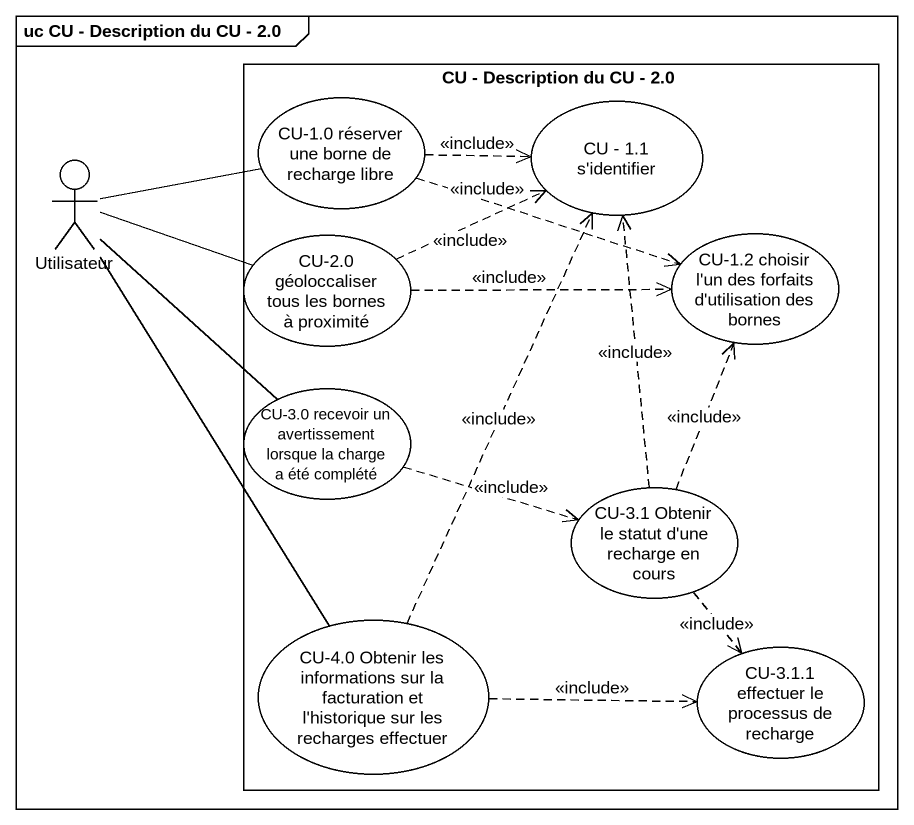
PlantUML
@startuml
mainframe uc CU - Description du CU - 2.0
rectangle "CU - Description du CU - 2.0" as CU_Description_du_CU_2_0 {
  usecase "CU-1.0 réserver une borne de recharge libre" as CU_1_0_réserver_une_borne
  usecase "CU - 1.1 s'identifier" as CU_1_1_s_identifier
  usecase "CU-2.0 géoloccaliser tous les bornes à proximité" as CU_2_0_géoloccaliser_tous
  usecase "CU-1.2 choisir l'un des forfaits d'utilisation des bornes" as CU_1_2_choisir_l_un_des
  usecase "CU-3.0 recevoir un avertissement lorsque la charge a été complété" as CU_3_0_recevoir_un
  usecase "CU-3.1 Obtenir le statut d'une recharge en cours" as CU_3_1_Obtenir_le_statut_d
  usecase "CU-4.0 Obtenir les informations sur la facturation et l'historique sur les recharges effectuer" as CU_4_0_Obtenir_les
  usecase "CU-3.1.1 effectuer le processus de recharge" as CU_3_1_1_effectuer_le
}
actor Utilisateur
CU_1_0_réserver_une_borne .right.> CU_1_1_s_identifier : <<include>>
CU_1_0_réserver_une_borne .right.> CU_1_2_choisir_l_un_des : <<include>>
Utilisateur -right- CU_1_0_réserver_une_borne
Utilisateur -right- CU_2_0_géoloccaliser_tous
Utilisateur -- CU_3_0_recevoir_un
Utilisateur -- CU_4_0_Obtenir_les
CU_2_0_géoloccaliser_tous .right.> CU_1_1_s_identifier : <<include>>
CU_2_0_géoloccaliser_tous .right.> CU_1_2_choisir_l_un_des : <<include>>
CU_3_0_recevoir_un .right.> CU_3_1_Obtenir_le_statut_d : <<include>>
CU_3_1_Obtenir_le_statut_d .up.> CU_1_1_s_identifier : <<include>>
CU_3_1_Obtenir_le_statut_d .up.> CU_1_2_choisir_l_un_des : <<include>>
CU_3_1_Obtenir_le_statut_d ..> CU_3_1_1_effectuer_le : <<include>>
CU_4_0_Obtenir_les .up.> CU_1_1_s_identifier : <<include>>
CU_4_0_Obtenir_les .right.> CU_3_1_1_effectuer_le : <<include>>
@enduml
